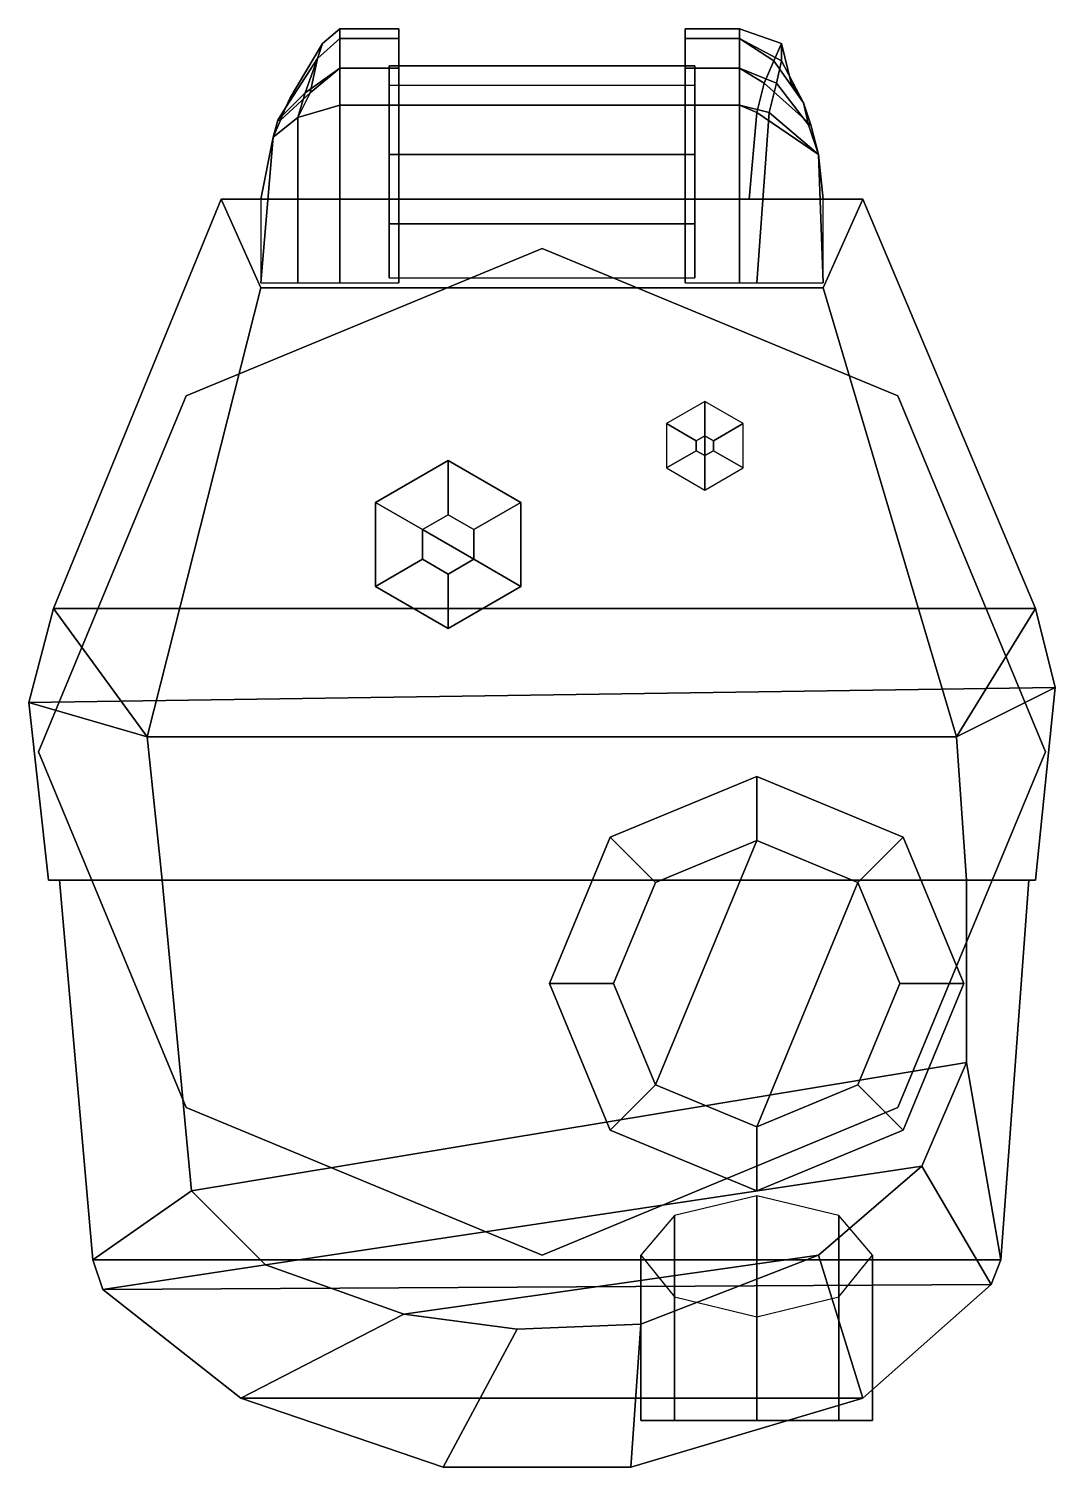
# Model space of a CAD drawing. Extents: x -1.04 to 1.04, y -1.45 to 1.47.
import ezdxf

# ---------------------------------------------------------------- set-up
doc = ezdxf.new("R2010")
doc.units = 0
doc.layers.add('TURRET', color=2, linetype='CONTINUOUS')

msp = doc.modelspace()

# ---------------------------------------------------------------- linework, layer by layer
at = {"layer": 'TURRET'}
for points in [[(-0.445, 1.435, 1.775), (-0.455, 1.405, 1.85), (-0.41, 1.445, 1.865), (-0.41, 1.465, 1.785)], [(-0.41, 1.465, 1.705), (-0.41, 1.445, 1.645), (-0.455, 1.405, 1.67), (-0.445, 1.435, 1.72)], [(-0.41, 1.465, 1.785), (-0.41, 1.465, 1.705), (-0.445, 1.435, 1.72), (-0.445, 1.435, 1.775)], [(-0.29, 1.465, 1.705), (-0.29, 1.445, 1.645), (-0.41, 1.445, 1.645), (-0.41, 1.465, 1.705)], [(-0.29, 1.465, 1.785), (-0.29, 1.465, 1.705), (-0.41, 1.465, 1.705), (-0.41, 1.465, 1.785)], [(-0.41, 1.465, 1.785), (-0.41, 1.445, 1.865), (-0.29, 1.445, 1.865), (-0.29, 1.465, 1.785)], [(-0.29, 1.445, 1.865), (-0.29, 1.445, 1.645), (-0.29, 1.465, 1.705), (-0.29, 1.465, 1.785)], [(0.29, 1.465, 1.715), (0.29, 1.445, 1.655), (0.29, 1.445, 1.875), (0.29, 1.465, 1.795)], [(0.4, 1.465, 1.795), (0.4, 1.465, 1.715), (0.29, 1.465, 1.715), (0.29, 1.465, 1.795)], [(0.4, 1.465, 1.715), (0.4, 1.445, 1.655), (0.29, 1.445, 1.655), (0.29, 1.465, 1.715)], [(0.29, 1.465, 1.795), (0.29, 1.445, 1.875), (0.4, 1.445, 1.875), (0.4, 1.465, 1.795)], [(0.485, 1.435, 1.715), (0.47, 1.4, 1.655), (0.4, 1.445, 1.655), (0.4, 1.465, 1.715)], [(0.485, 1.435, 1.795), (0.485, 1.435, 1.715), (0.4, 1.465, 1.715), (0.4, 1.465, 1.795)], [(0.4, 1.465, 1.795), (0.4, 1.445, 1.875), (0.485, 1.4, 1.875), (0.485, 1.435, 1.795)], [(-0.445, 1.435, 1.72), (-0.455, 1.405, 1.67), (-0.52, 1.305, 1.685), (-0.51, 1.325, 1.74)], [(-0.51, 1.325, 1.765), (-0.52, 1.305, 1.815), (-0.455, 1.405, 1.85), (-0.445, 1.435, 1.775)], [(-0.445, 1.435, 1.775), (-0.445, 1.435, 1.72), (-0.51, 1.325, 1.74), (-0.51, 1.325, 1.765)], [(-0.455, 1.405, 1.85), (-0.48, 1.335, 1.94), (-0.41, 1.385, 1.96), (-0.41, 1.445, 1.865)], [(-0.41, 1.445, 1.645), (-0.41, 1.385, 1.555), (-0.47, 1.335, 1.605), (-0.455, 1.405, 1.67)], [(-0.29, 1.445, 1.645), (-0.29, 1.385, 1.555), (-0.41, 1.385, 1.555), (-0.41, 1.445, 1.645)], [(-0.41, 1.445, 1.865), (-0.41, 1.385, 1.96), (-0.29, 1.385, 1.96), (-0.29, 1.445, 1.865)], [(-0.29, 1.385, 1.96), (-0.29, 1.385, 1.555), (-0.29, 1.445, 1.645), (-0.29, 1.445, 1.865)], [(0.29, 1.445, 1.655), (0.29, 1.385, 1.565), (0.29, 1.385, 1.97), (0.29, 1.445, 1.875)], [(0.29, 1.445, 1.875), (0.29, 1.385, 1.97), (0.4, 1.385, 1.97), (0.4, 1.445, 1.875)], [(0.4, 1.445, 1.655), (0.4, 1.385, 1.565), (0.29, 1.385, 1.565), (0.29, 1.445, 1.655)], [(0.47, 1.4, 1.655), (0.45, 1.355, 1.565), (0.4, 1.385, 1.565), (0.4, 1.445, 1.655)], [(0.4, 1.445, 1.875), (0.4, 1.385, 1.97), (0.475, 1.355, 1.97), (0.485, 1.4, 1.875)], [(0.505, 1.355, 1.745), (0.53, 1.315, 1.69), (0.47, 1.4, 1.655), (0.485, 1.435, 1.715)], [(0.485, 1.435, 1.795), (0.485, 1.4, 1.875), (0.53, 1.315, 1.84), (0.505, 1.355, 1.795)], [(0.505, 1.355, 1.795), (0.505, 1.355, 1.745), (0.485, 1.435, 1.715), (0.485, 1.435, 1.795)], [(-0.52, 1.305, 1.815), (-0.535, 1.28, 1.885), (-0.48, 1.335, 1.94), (-0.455, 1.405, 1.85)], [(-0.455, 1.405, 1.67), (-0.47, 1.335, 1.605), (-0.53, 1.28, 1.65), (-0.52, 1.305, 1.685)], [(0.53, 1.315, 1.69), (0.545, 1.27, 1.63), (0.45, 1.355, 1.565), (0.47, 1.4, 1.655)], [(0.485, 1.4, 1.875), (0.475, 1.355, 1.97), (0.54, 1.27, 1.88), (0.53, 1.315, 1.84)], [(-0.41, 1.385, 1.555), (-0.41, 1.31, 1.495), (-0.495, 1.285, 1.53), (-0.47, 1.335, 1.605)], [(-0.48, 1.335, 1.94), (-0.495, 1.285, 1.98), (-0.41, 1.31, 2.015), (-0.41, 1.385, 1.96)], [(-0.41, 1.385, 1.96), (-0.41, 1.31, 2.015), (-0.29, 1.31, 2.015), (-0.29, 1.385, 1.96)], [(-0.29, 1.385, 1.555), (-0.29, 1.31, 1.495), (-0.41, 1.31, 1.495), (-0.41, 1.385, 1.555)], [(-0.31, 1.35, 1.99), (-0.31, 0.96, 2.07), (-0.31, 1.07, 2.12), (-0.31, 1.39, 2.05)], [(0.31, 1.39, 2.05), (0.31, 1.35, 1.99), (-0.31, 1.35, 1.99), (-0.31, 1.39, 2.05)], [(-0.31, 1.39, 2.05), (-0.31, 1.07, 2.12), (-0.31, 1.21, 2.13), (-0.31, 1.31, 2.1)], [(0.31, 1.31, 2.1), (0.31, 1.39, 2.05), (-0.31, 1.39, 2.05), (-0.31, 1.31, 2.1)], [(-0.29, 1.31, 2.015), (-0.29, 1.31, 1.495), (-0.29, 1.385, 1.555), (-0.29, 1.385, 1.96)], [(0.29, 1.385, 1.97), (0.29, 1.31, 2.025), (0.4, 1.31, 2.025), (0.4, 1.385, 1.97)], [(0.29, 1.385, 1.565), (0.29, 1.31, 1.505), (0.29, 1.31, 2.025), (0.29, 1.385, 1.97)], [(0.4, 1.385, 1.565), (0.4, 1.31, 1.505), (0.29, 1.31, 1.505), (0.29, 1.385, 1.565)], [(0.31, 1.07, 2.12), (0.31, 0.96, 2.07), (0.31, 1.35, 1.99), (0.31, 1.39, 2.05)], [(0.31, 1.21, 2.13), (0.31, 1.07, 2.12), (0.31, 1.39, 2.05), (0.31, 1.31, 2.1)], [(0.4, 1.385, 1.97), (0.4, 1.31, 2.025), (0.46, 1.295, 2.025), (0.475, 1.355, 1.97)], [(0.45, 1.355, 1.565), (0.435, 1.295, 1.505), (0.4, 1.31, 1.505), (0.4, 1.385, 1.565)], [(0.545, 1.27, 1.63), (0.56, 1.21, 1.57), (0.435, 1.295, 1.505), (0.45, 1.355, 1.565)], [(0.475, 1.355, 1.97), (0.46, 1.295, 2.025), (0.56, 1.21, 1.935), (0.54, 1.27, 1.88)], [(0.53, 1.315, 1.84), (0.53, 1.315, 1.69), (0.505, 1.355, 1.745), (0.505, 1.355, 1.795)], [(-0.535, 1.28, 1.885), (-0.545, 1.245, 1.925), (-0.495, 1.285, 1.98), (-0.48, 1.335, 1.94)], [(-0.47, 1.335, 1.605), (-0.495, 1.285, 1.53), (-0.545, 1.245, 1.585), (-0.53, 1.28, 1.65)], [(-0.51, 1.325, 1.74), (-0.52, 1.305, 1.685), (-0.52, 1.305, 1.815), (-0.51, 1.325, 1.765)], [(0.54, 1.27, 1.88), (0.545, 1.27, 1.63), (0.53, 1.315, 1.69), (0.53, 1.315, 1.84)], [(-0.545, 1.245, 1.925), (-0.57, 0.95, 1.97), (-0.495, 0.95, 2.06), (-0.495, 1.285, 1.98)], [(-0.495, 1.285, 1.53), (-0.495, 1.12, 1.475), (-0.57, 1.12, 1.525), (-0.545, 1.245, 1.585)], [(-0.52, 1.305, 1.685), (-0.53, 1.28, 1.65), (-0.535, 1.28, 1.885), (-0.52, 1.305, 1.815)], [(-0.41, 1.31, 1.495), (-0.41, 1.12, 1.46), (-0.495, 1.12, 1.475), (-0.495, 1.285, 1.53)], [(-0.495, 1.285, 1.98), (-0.495, 0.95, 2.06), (-0.41, 0.95, 2.08), (-0.41, 1.31, 2.015)], [(-0.41, 1.31, 2.015), (-0.41, 0.95, 2.08), (-0.29, 0.95, 2.08), (-0.29, 1.31, 2.015)], [(-0.29, 1.31, 1.495), (-0.29, 1.12, 1.46), (-0.41, 1.12, 1.46), (-0.41, 1.31, 1.495)], [(-0.31, 1.31, 2.1), (-0.31, 1.21, 2.13), (0.31, 1.21, 2.13), (0.31, 1.31, 2.1)], [(-0.29, 0.95, 2.08), (-0.29, 1.12, 1.46), (-0.29, 1.31, 1.495), (-0.29, 1.31, 2.015)], [(0.29, 1.31, 1.505), (0.29, 1.12, 1.465), (0.29, 0.95, 2.09), (0.29, 1.31, 2.025)], [(0.29, 1.31, 2.025), (0.29, 0.95, 2.09), (0.4, 0.95, 2.09), (0.4, 1.31, 2.025)], [(0.4, 1.31, 1.505), (0.4, 1.12, 1.46), (0.29, 1.12, 1.465), (0.29, 1.31, 1.505)], [(0.4, 1.31, 2.025), (0.4, 0.95, 2.09), (0.435, 0.95, 2.09), (0.46, 1.295, 2.025)], [(0.435, 1.295, 1.505), (0.42, 1.12, 1.47), (0.4, 1.12, 1.46), (0.4, 1.31, 1.505)], [(0.56, 1.21, 1.57), (0.57, 1.12, 1.525), (0.42, 1.12, 1.47), (0.435, 1.295, 1.505)], [(0.46, 1.295, 2.025), (0.435, 0.95, 2.09), (0.57, 0.95, 1.985), (0.56, 1.21, 1.935)], [(-0.53, 1.28, 1.65), (-0.545, 1.245, 1.585), (-0.545, 1.245, 1.925), (-0.535, 1.28, 1.885)], [(0.56, 1.21, 1.935), (0.56, 1.21, 1.57), (0.545, 1.27, 1.63), (0.54, 1.27, 1.88)], [(-0.545, 1.245, 1.585), (-0.57, 1.12, 1.525), (-0.57, 0.95, 1.97), (-0.545, 1.245, 1.925)], [(-0.31, 1.21, 2.13), (-0.31, 1.07, 2.12), (0.31, 1.07, 2.12), (0.31, 1.21, 2.13)], [(0.57, 0.95, 1.985), (0.57, 1.12, 1.525), (0.56, 1.21, 1.57), (0.56, 1.21, 1.935)], [(0.65, 1.12, 1.46), (1, 0.29, 1.46), (-0.99, 0.29, 1.46), (-0.65, 1.12, 1.46)], [(-0.65, 1.12, 1.46), (-0.99, 0.29, 1.46), (-0.8, 0.03, 2.18), (-0.57, 0.94, 2.13)], [(-0.57, 0.94, 2.13), (0.57, 0.94, 2.13), (0.65, 1.12, 1.46), (-0.65, 1.12, 1.46)], [(0.57, 0.94, 2.13), (0.84, 0.03, 2.18), (1, 0.29, 1.46), (0.65, 1.12, 1.46)], [(-0.31, 1.07, 2.12), (-0.31, 0.96, 2.07), (0.31, 0.96, 2.07), (0.31, 1.07, 2.12)], [(-0.7212, 0.7212, 1.46), (0, 1.02, 1.46), (0, 1.02, 1.4), (-0.7212, 0.7212, 1.4)], [(0, 1.02, 1.46), (0.7212, 0.7212, 1.46), (0.7212, 0.7212, 1.4), (0, 1.02, 1.4)], [(-0.8, 0.03, 2.18), (0.84, 0.03, 2.18), (0.57, 0.94, 2.13), (-0.57, 0.94, 2.13)], [(-1.02, 0, 1.46), (-0.7212, 0.7212, 1.46), (-0.7212, 0.7212, 1.4), (-1.02, 0, 1.4)], [(0.33, 0.71, 2.14), (0.2521, 0.665, 2.14), (0.3127, 0.63, 2.3), (0.33, 0.64, 2.3)], [(0.4079, 0.665, 2.14), (0.33, 0.71, 2.14), (0.33, 0.64, 2.3), (0.3473, 0.63, 2.3)], [(0.7212, 0.7212, 1.46), (1.02, 0, 1.46), (1.02, 0, 1.4), (0.7212, 0.7212, 1.4)], [(0.2521, 0.665, 2.14), (0.2521, 0.575, 2.14), (0.3127, 0.61, 2.3), (0.3127, 0.63, 2.3)], [(0.4079, 0.575, 2.14), (0.4079, 0.665, 2.14), (0.3473, 0.63, 2.3), (0.3473, 0.61, 2.3)], [(0.3127, 0.63, 2.3), (0.3127, 0.61, 2.3), (0.33, 0.6, 2.3), (0.33, 0.64, 2.3)], [(0.33, 0.64, 2.3), (0.33, 0.6, 2.3), (0.3473, 0.61, 2.3), (0.3473, 0.63, 2.3)], [(-0.19, 0.59, 2.15), (-0.3372, 0.505, 2.15), (-0.3372, 0.505, 2.18), (-0.19, 0.59, 2.18)], [(-0.19, 0.59, 2.18), (-0.3372, 0.505, 2.18), (-0.242, 0.45, 2.24), (-0.19, 0.48, 2.24)], [(-0.0428, 0.505, 2.15), (-0.19, 0.59, 2.15), (-0.19, 0.59, 2.18), (-0.0428, 0.505, 2.18)], [(-0.0428, 0.505, 2.18), (-0.19, 0.59, 2.18), (-0.19, 0.48, 2.24), (-0.138, 0.45, 2.24)], [(0.2521, 0.575, 2.14), (0.33, 0.53, 2.14), (0.33, 0.6, 2.3), (0.3127, 0.61, 2.3)], [(0.33, 0.53, 2.14), (0.4079, 0.575, 2.14), (0.3473, 0.61, 2.3), (0.33, 0.6, 2.3)], [(-0.3372, 0.505, 2.15), (-0.3372, 0.335, 2.15), (-0.3372, 0.335, 2.18), (-0.3372, 0.505, 2.18)], [(-0.3372, 0.505, 2.18), (-0.3372, 0.335, 2.18), (-0.242, 0.39, 2.24), (-0.242, 0.45, 2.24)], [(-0.0428, 0.335, 2.18), (-0.0428, 0.505, 2.18), (-0.138, 0.45, 2.24), (-0.138, 0.39, 2.24)], [(-0.0428, 0.335, 2.15), (-0.0428, 0.505, 2.15), (-0.0428, 0.505, 2.18), (-0.0428, 0.335, 2.18)], [(-0.242, 0.45, 2.24), (-0.138, 0.39, 2.24), (-0.138, 0.45, 2.24), (-0.19, 0.48, 2.24)], [(-0.242, 0.39, 2.24), (-0.19, 0.36, 2.24), (-0.138, 0.39, 2.24), (-0.242, 0.45, 2.24)], [(-0.3372, 0.335, 2.18), (-0.19, 0.25, 2.18), (-0.19, 0.36, 2.24), (-0.242, 0.39, 2.24)], [(-0.19, 0.25, 2.18), (-0.0428, 0.335, 2.18), (-0.138, 0.39, 2.24), (-0.19, 0.36, 2.24)], [(-0.3372, 0.335, 2.15), (-0.19, 0.25, 2.15), (-0.19, 0.25, 2.18), (-0.3372, 0.335, 2.18)], [(-0.19, 0.25, 2.15), (-0.0428, 0.335, 2.15), (-0.0428, 0.335, 2.18), (-0.19, 0.25, 2.18)], [(-0.99, 0.29, 1.46), (-1.04, 0.1, 1.46), (-0.8, 0.03, 2.18)], [(1, 0.29, 1.46), (1.04, 0.13, 1.46), (-1.04, 0.1, 1.46), (-0.99, 0.29, 1.46)], [(0.84, 0.03, 2.18), (0.84, 0.03, 2.18), (1.04, 0.13, 1.46), (1, 0.29, 1.46)], [(1.04, 0.13, 1.46), (1, -0.26, 1.46), (-1, -0.26, 1.46), (-1.04, 0.1, 1.46)], [(0.84, 0.03, 2.18), (0.86, -0.26, 2.18), (1, -0.26, 1.46), (1.04, 0.13, 1.46)], [(-1.04, 0.1, 1.46), (-1, -0.26, 1.46), (-0.77, -0.26, 2.18), (-0.8, 0.03, 2.18)], [(-0.77, -0.26, 2.18), (0.86, -0.26, 2.18), (0.84, 0.03, 2.18), (-0.8, 0.03, 2.18)], [(-0.8, 0.03, 2.18), (0.84, 0.03, 2.18), (0.84, 0.03, 2.18), (-0.8, 0.03, 2.18)], [(-0.7212, -0.7212, 1.53), (-1.02, 0, 1.53), (-1.02, 0, 1.4), (-0.7212, -0.7212, 1.4)], [(1.02, 0, 1.53), (0.7212, -0.7212, 1.53), (0.7212, -0.7212, 1.4), (1.02, 0, 1.4)], [(0.435, -0.05, 2.28), (0.138, -0.173, 2.28), (0.2299, -0.2649, 2.38), (0.435, -0.18, 2.38)], [(0.435, -0.05, 2.18), (0.138, -0.173, 2.18), (0.138, -0.173, 2.28), (0.435, -0.05, 2.28)], [(0.732, -0.173, 2.28), (0.435, -0.05, 2.28), (0.435, -0.18, 2.38), (0.6401, -0.2649, 2.38)], [(0.732, -0.173, 2.18), (0.435, -0.05, 2.18), (0.435, -0.05, 2.28), (0.732, -0.173, 2.28)], [(0.138, -0.173, 2.28), (0.015, -0.47, 2.28), (0.145, -0.47, 2.38), (0.2299, -0.2649, 2.38)], [(0.138, -0.173, 2.18), (0.015, -0.47, 2.18), (0.015, -0.47, 2.28), (0.138, -0.173, 2.28)], [(0.855, -0.47, 2.28), (0.732, -0.173, 2.28), (0.6401, -0.2649, 2.38), (0.725, -0.47, 2.38)], [(0.855, -0.47, 2.18), (0.732, -0.173, 2.18), (0.732, -0.173, 2.28), (0.855, -0.47, 2.28)], [(0.2299, -0.2649, 2.38), (0.145, -0.47, 2.38), (0.2299, -0.6751, 2.38), (0.435, -0.18, 2.38)], [(0.435, -0.18, 2.38), (0.2299, -0.6751, 2.38), (0.435, -0.76, 2.38), (0.6401, -0.2649, 2.38)], [(-1, -0.26, 1.46), (1, -0.26, 1.46), (0.9864, -0.26, 1.53), (-0.9776, -0.26, 1.53)], [(-0.9776, -0.26, 1.53), (-0.91, -1.03, 1.53), (-0.71, -0.89, 2.18), (-0.77, -0.26, 2.18)], [(0.9864, -0.26, 1.53), (0.93, -1.03, 1.53), (-0.91, -1.03, 1.53), (-0.9776, -0.26, 1.53)], [(-0.71, -0.89, 2.18), (0.86, -0.63, 2.18), (0.86, -0.26, 2.18), (-0.77, -0.26, 2.18)], [(0.86, -0.26, 2.18), (0.86, -0.63, 2.18), (0.93, -1.03, 1.53), (0.9864, -0.26, 1.53)], [(0.6401, -0.2649, 2.38), (0.435, -0.76, 2.38), (0.6401, -0.6751, 2.38), (0.725, -0.47, 2.38)], [(0.015, -0.47, 2.28), (0.138, -0.767, 2.28), (0.2299, -0.6751, 2.38), (0.145, -0.47, 2.38)], [(0.015, -0.47, 2.18), (0.138, -0.767, 2.18), (0.138, -0.767, 2.28), (0.015, -0.47, 2.28)], [(0.732, -0.767, 2.28), (0.855, -0.47, 2.28), (0.725, -0.47, 2.38), (0.6401, -0.6751, 2.38)], [(0.732, -0.767, 2.18), (0.855, -0.47, 2.18), (0.855, -0.47, 2.28), (0.732, -0.767, 2.28)], [(-0.56, -1.04, 2.18), (0.77, -0.84, 2.18), (0.86, -0.63, 2.18), (-0.71, -0.89, 2.18)], [(0.86, -0.63, 2.18), (0.77, -0.84, 2.18), (0.91, -1.08, 1.53), (0.93, -1.03, 1.53)], [(0.138, -0.767, 2.28), (0.435, -0.89, 2.28), (0.435, -0.76, 2.38), (0.2299, -0.6751, 2.38)], [(0.435, -0.89, 2.28), (0.732, -0.767, 2.28), (0.6401, -0.6751, 2.38), (0.435, -0.76, 2.38)], [(0, -1.02, 1.53), (-0.7212, -0.7212, 1.53), (-0.7212, -0.7212, 1.4), (0, -1.02, 1.4)], [(0.7212, -0.7212, 1.53), (0, -1.02, 1.53), (0, -1.02, 1.4), (0.7212, -0.7212, 1.4)], [(0.138, -0.767, 2.18), (0.435, -0.89, 2.18), (0.435, -0.89, 2.28), (0.138, -0.767, 2.28)], [(0.435, -0.89, 2.18), (0.732, -0.767, 2.18), (0.732, -0.767, 2.28), (0.435, -0.89, 2.28)], [(-0.28, -1.14, 2.18), (0.56, -1.02, 2.18), (0.77, -0.84, 2.18), (-0.56, -1.04, 2.18)], [(0.77, -0.84, 2.18), (0.56, -1.02, 2.18), (0.65, -1.31, 1.53), (0.91, -1.08, 1.53)], [(-0.91, -1.03, 1.53), (-0.89, -1.09, 1.53), (-0.56, -1.04, 2.18), (-0.71, -0.89, 2.18)], [(0.435, -0.9, 2.06), (0.2688, -0.94, 1.9912), (0.2688, -1.355, 1.9912), (0.435, -1.355, 2.06)], [(0.6012, -0.94, 1.9912), (0.435, -0.9, 2.06), (0.435, -1.355, 2.06), (0.6012, -1.355, 1.9912)], [(0.2688, -0.94, 1.9912), (0.2, -1.02, 1.825), (0.2, -1.355, 1.825), (0.2688, -1.355, 1.9912)], [(0.67, -1.02, 1.825), (0.6012, -0.94, 1.9912), (0.6012, -1.355, 1.9912), (0.67, -1.355, 1.825)], [(-0.05, -1.17, 2.18), (0.2, -1.16, 2.18), (0.56, -1.02, 2.18), (-0.28, -1.14, 2.18)], [(0.56, -1.02, 2.18), (0.2, -1.16, 2.18), (0.18, -1.45, 1.53), (0.65, -1.31, 1.53)], [(0.2, -1.02, 1.825), (0.2688, -1.105, 1.6588), (0.2688, -1.355, 1.6588), (0.2, -1.355, 1.825)], [(0.6012, -1.105, 1.6588), (0.67, -1.02, 1.825), (0.67, -1.355, 1.825), (0.6012, -1.355, 1.6588)], [(0.93, -1.03, 1.53), (0.91, -1.08, 1.53), (-0.89, -1.09, 1.53), (-0.91, -1.03, 1.53)], [(-0.89, -1.09, 1.53), (-0.61, -1.31, 1.53), (-0.28, -1.14, 2.18), (-0.56, -1.04, 2.18)], [(0.91, -1.08, 1.53), (0.65, -1.31, 1.53), (-0.61, -1.31, 1.53), (-0.89, -1.09, 1.53)], [(0.2688, -1.105, 1.6588), (0.435, -1.145, 1.59), (0.435, -1.355, 1.59), (0.2688, -1.355, 1.6588)], [(0.435, -1.145, 1.59), (0.6012, -1.105, 1.6588), (0.6012, -1.355, 1.6588), (0.435, -1.355, 1.59)], [(-0.61, -1.31, 1.53), (-0.2, -1.45, 1.53), (-0.05, -1.17, 2.18), (-0.28, -1.14, 2.18)], [(-0.2, -1.45, 1.53), (0.18, -1.45, 1.53), (0.2, -1.16, 2.18), (-0.05, -1.17, 2.18)], [(0.65, -1.31, 1.53), (0.18, -1.45, 1.53), (-0.2, -1.45, 1.53), (-0.61, -1.31, 1.53)], [(0.435, -1.355, 2.06), (0.2688, -1.355, 1.9912), (0.2, -1.355, 1.825), (0.6012, -1.355, 1.9912)], [(0.6012, -1.355, 1.9912), (0.2, -1.355, 1.825), (0.2688, -1.355, 1.6588), (0.67, -1.355, 1.825)], [(0.67, -1.355, 1.825), (0.2688, -1.355, 1.6588), (0.435, -1.355, 1.59), (0.6012, -1.355, 1.6588)]]:
    msp.add_3dface(points, dxfattribs=at)

doc.saveas('drawing.dxf')
